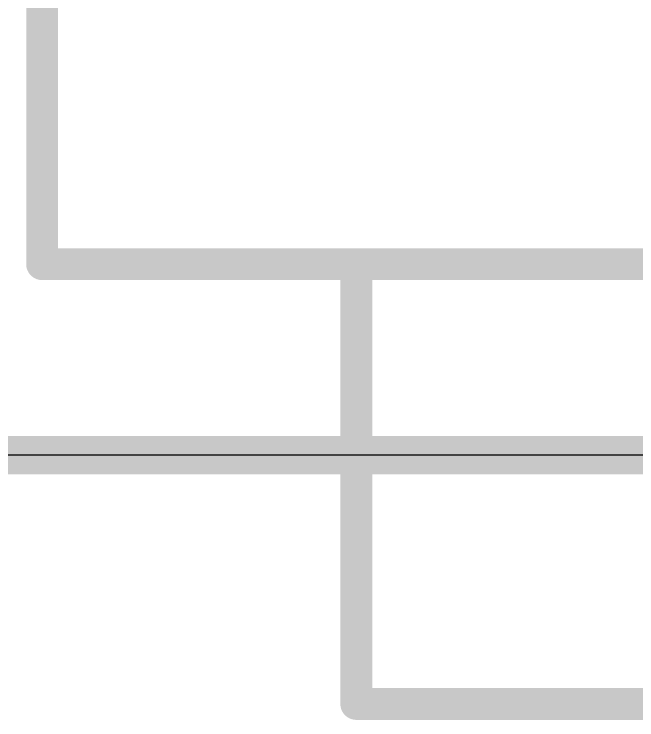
# Model space of a CAD drawing. Header units: millimetres. Extents: x 45 to 209, y 90 to 189.
# Drawn here: x 150.86 to 155.82, y 90.25 to 95.87 of the extents above; entities that cross this region are included whole.
import ezdxf

# ---------------------------------------------------------------- set-up
doc = ezdxf.new("R2010")
doc.units = ezdxf.units.MM
for name, color, linetype in [('BottomLayer', 5, 'Continuous'), ('Mechanical1', 6, 'Continuous'), ('TopLayer', 1, 'Continuous'), ('TopOverlay', 2, 'Continuous')]:
    doc.layers.add(name, color=color, linetype=linetype)

# ---------------------------------------------------------------- blocks, each defined once
blk = doc.blocks.new('7EF2B92C_0FC9_4C85_B662_5CEC65BFCCC4_12')
at = {"layer": 'TopOverlay', "const_width": 0.254}
for points in [[(-3, 6), (8, 6)], [(-3, 6), (-3, -6)], [(-6.5, 3.5), (-6.5, -3.5)], [(-6.5, 3.5), (-3, 3.5)]]:
    blk.add_lwpolyline(points, dxfattribs=at)
at = {"layer": 'TopOverlay', "const_width": 0.127}
for points in [[(-3.0635, 6, 1), (-2.9365, 6, 1)], [(-3.0635, 6, 1), (-2.9365, 6, 1)], [(-6.5635, 3.5, 1), (-6.4365, 3.5, 1)], [(-6.5635, 3.5, 1), (-6.4365, 3.5, 1)], [(-3.0635, 3.5, 1), (-2.9365, 3.5, 1)]]:
    blk.add_lwpolyline(points, format="xyb", close=True, dxfattribs=at)

msp = doc.modelspace()

# ---------------------------------------------------------------- linework, layer by layer
at = {"layer": 'BottomLayer'}
msp.add_line((172.3341, 92.3589), (147.3727, 92.3589), dxfattribs=at)
at = {"layer": 'Mechanical1', "const_width": 0.3048}
msp.add_lwpolyline([(147.0774, 92.3589), (172.3341, 92.3589)], dxfattribs=at)
at = {"layer": 'TopLayer'}
msp.add_line((172.3341, 92.3589), (147.0774, 92.3589), dxfattribs=at)

# ---------------------------------------------------------------- block references
at = {"rotation": 90}
msp.add_blockref('7EF2B92C_0FC9_4C85_B662_5CEC65BFCCC4_12', (157.0874, 96.88), dxfattribs=at)

doc.saveas('drawing.dxf')
